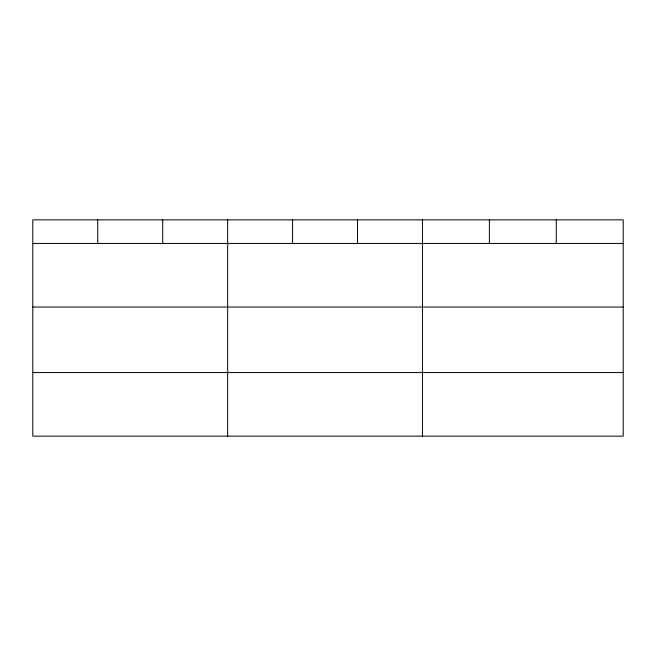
<?xml version="1.0" encoding="UTF-8"?>
<svg xmlns="http://www.w3.org/2000/svg" width="656" height="656" viewBox="0 0 656 656"><rect width="100%" height="100%" fill="white"/><g stroke="black" fill="none" stroke-linecap="round" stroke-linejoin="round"><path stroke-width="0.98" d="M623.2 307.033L623.2 219.85L32.8 219.85L32.8 436.15L623.2 436.15L623.2 307.033L32.8 307.033M32.8 243.442L623.2 243.442M32.8 372.559L623.2 372.559M556.288 219.85L556.288 243.442M489.376 219.85L489.376 243.442M422.464 219.85L422.464 436.15M357.52 219.85L357.52 243.442M292.576 219.85L292.576 243.442M227.632 219.85L227.632 436.15M162.688 219.85L162.688 243.442M97.744 219.85L97.744 243.442"/></g></svg>
